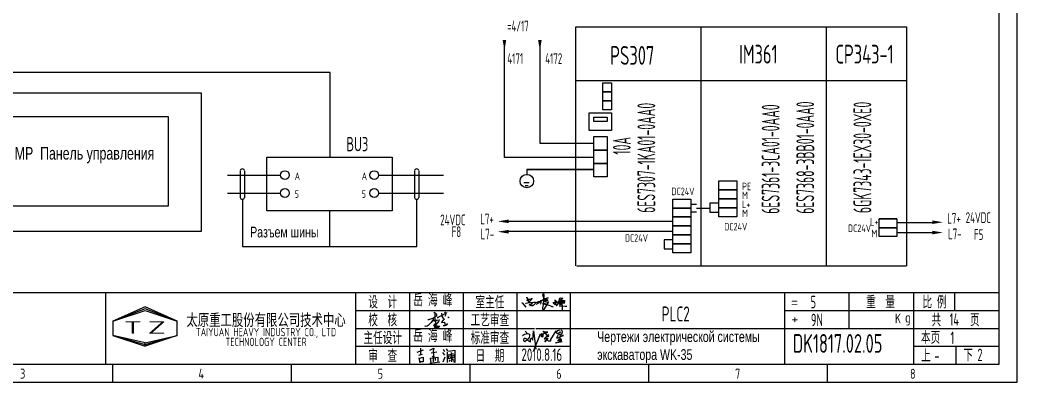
# Model space of a CAD drawing. Extents: x -2005 to 7010, y -1792 to 2924.
# Drawn here: x 1162.9 to 1441.9, y 436.6 to 537.8 of the extents above; entities that cross this region are included whole.
import ezdxf
from ezdxf.enums import TextEntityAlignment as Align

# ---------------------------------------------------------------- set-up
doc = ezdxf.new("R2010")
doc.units = 0
doc.header["$LTSCALE"] = 2
doc.linetypes.add('DASHED2', pattern=[0.375, 0.25, -0.125])
doc.layers.get('0').update_dxf_attribs({"linetype": 'CONTINUOUS'})
for name, color, linetype in [('01', 7, 'CONTINUOUS'), ('11', 3, 'CONTINUOUS'), ('CONTINUOUS', 7, 'CONTINUOUS')]:
    doc.layers.add(name, color=color, linetype=linetype)
doc.styles.add('ROMAN', font='ROMANC.shx', dxfattribs={"width": 0.7, "height": 0.7})
doc.styles.get("Standard").update_dxf_attribs({"font": 'isocp.shx', "width": 0.707, "bigfont": 'dfst.shx'})

# ---------------------------------------------------------------- blocks, each defined once
blk = doc.blocks.new('A$C5BE500A0')
for p, q in [((15.3, 41.2), (22.2, 26.1)), ((15.3, 40.1), (15.3, 41.2)), ((15.4, 37.7), (15.3, 40.1)), ((15.4, 32.4), (21, 34.6)), ((15.5, 31.8), (15.4, 32.4)), ((19.1, 30.1), (15.5, 31.8)), ((21, 34.6), (24.5, 35.1)), ((24.5, 35.1), (28.2, 35.6)), ((26.8, 30.7), (25.3, 29.5)), ((29.4, 34), (26.8, 30.7)), ((28.2, 35.6), (30.2, 36.8)), ((30.2, 38), (29.4, 34)), ((30.2, 36.8), (30.2, 38)), ((54.4, 27.2), (59.1, 30.4)), ((56.7, 31.7), (57.4, 29.6)), ((59.1, 30.4), (64.7, 33.7)), ((64.4, 48.9), (64.5, 51.6)), ((65.3, 44.3), (64.4, 48.9)), ((64.5, 51.6), (65.9, 52.2)), ((67.1, 48.5), (64.5, 17.9)), ((64.7, 33.7), (72, 37.3)), ((67.5, 39.5), (65.3, 44.3)), ((65.9, 52.2), (66.5, 51.5)), ((66.5, 51.5), (67.1, 48.5)), ((70.3, 36.3), (67.5, 39.5)), ((72, 30.5), (69.3, 29)), ((69.9, 34.1), (69.7, 33.3)), ((69.7, 33.3), (71.9, 33.6)), ((74.6, 36.5), (69.9, 34.1)), ((73.8, 32.8), (70.3, 36.3)), ((71.9, 33.6), (75.3, 34.2)), ((72, 37.3), (77.8, 39)), ((74.8, 31.8), (72, 30.5)), ((72.6, 29.4), (78.2, 30.4)), ((77.7, 30.8), (73.8, 32.8)), ((79.7, 39.2), (74.6, 36.5)), ((76.7, 32.6), (74.8, 31.8)), ((75.3, 34.2), (77, 34.5)), ((77.7, 33.5), (76.7, 32.6)), ((77, 34.5), (78, 34.1)), ((78, 34.1), (77.7, 33.5)), ((80.1, 30.5), (77.7, 30.8)), ((77.8, 39), (79.7, 39.2)), ((78.2, 30.4), (80.1, 30.5)), ((99, 31.4), (100.1, 32)), ((100.1, 32), (101.1, 31.6)), ((101.1, 31.6), (102.1, 30.6)), ((102.1, 30.6), (102.1, 27.7)), ((110.9, 22.6), (113.3, 30.9)), ((112.9, 30.9), (112.3, 30.9)), ((117.4, 32.7), (112.9, 30.9)), ((113.3, 30.9), (114.4, 35)), ((114.4, 35), (115.4, 38.4)), ((115.4, 38.4), (118.1, 38.8)), ((116.7, 30.8), (120.9, 31.8)), ((122.1, 34.8), (117.4, 32.7)), ((118.1, 38.8), (123.3, 38.3)), ((120.9, 31.8), (124.1, 32)), ((121.7, 31.5), (122.2, 1.9)), ((123, 28.1), (121.7, 31.5)), ((124.7, 36.8), (122.1, 34.8)), ((123.3, 38.3), (124.7, 36.8)), ((124.1, 32), (129.1, 31.3)), ((129.1, 31.3), (130.7, 30.3)), ((0, 24.1), (1.5, 23.9)), ((1.5, 23.9), (12.6, 10.8)), ((11.6, 21), (13.8, 22.8)), ((13.8, 22.8), (17.9, 23.5)), ((17.9, 23.5), (26, 24.9)), ((22.2, 26.1), (19.1, 30.1)), ((22.6, 18.1), (23.6, 19.3)), ((23.7, 17.3), (22.6, 18.1)), ((23.3, 27.9), (23.1, 27.8)), ((25.3, 29.5), (23.3, 27.9)), ((23.6, 19.3), (25.8, 19.9)), ((26.1, 16.2), (24.9, 15)), ((25.8, 19.9), (29.2, 20.8)), ((26, 24.9), (36.8, 26.1)), ((28.4, 20), (26.1, 16.2)), ((29.4, 15.2), (28.2, 15.7)), ((29.5, 22.1), (28.4, 20)), ((29.2, 20.8), (33, 21.4)), ((32.4, 15.1), (29.4, 15.2)), ((30.2, 22.7), (29.5, 22.1)), ((31.6, 22.6), (30.2, 22.7)), ((32.8, 22.1), (31.6, 22.6)), ((35, 16.2), (32.4, 15.1)), ((33, 21.4), (32.8, 22.1)), ((37.6, 17.7), (35, 16.2)), ((36.8, 26.1), (40.9, 26)), ((39.7, 20.3), (37.6, 17.7)), ((40.8, 21.6), (39.7, 20.3)), ((40.2, 22.8), (44.3, 25.4)), ((41.7, 24.4), (40.8, 21.6)), ((40.9, 26), (41.7, 24.4)), ((44.3, 25.4), (50.6, 27.7)), ((44.7, 18.7), (49.1, 22.6)), ((49.1, 22.6), (54.4, 27.2)), ((50.6, 27.7), (56.2, 29.3)), ((56.8, 20.6), (55.9, 19.6)), ((56.2, 29.3), (60.8, 29.6)), ((57.6, 25), (56.8, 20.6)), ((57.4, 29.6), (57.6, 25)), ((60.8, 29.6), (62.2, 29.2)), ((66.6, 21), (62.5, 20.6)), ((62.5, 20.6), (75.7, 18.4)), ((64.5, 17.9), (63.3, 8.5)), ((63.3, 8.5), (63.5, 0.1)), ((63.5, 0.1), (64.3, 0)), ((64.3, 0), (67.5, 2.5)), ((69.8, 21.4), (66.6, 21)), ((67.5, 2.5), (73.8, 13.7)), ((68.3, 28.6), (72.6, 29.4)), ((69.3, 29), (68.3, 28.6)), ((76.7, 24.1), (69.8, 21.4)), ((73.8, 13.7), (77.7, 20)), ((75.7, 18.4), (81.9, 16.6)), ((79.9, 25.4), (76.7, 24.1)), ((77.7, 20), (81.2, 25.6)), ((82.1, 26.9), (79.9, 25.4)), ((81.2, 25.6), (82.1, 26.9)), ((81.9, 16.6), (87.3, 14.8)), ((87.3, 14.8), (91.3, 12.9)), ((91.3, 12.9), (94.8, 12.6)), ((94.5, 25.2), (94.9, 23.9)), ((94.8, 12.6), (95.8, 12.8)), ((94.9, 23.9), (95.3, 23)), ((95.3, 23), (95.8, 22.8)), ((95.8, 22.8), (97, 23.3)), ((97, 23.3), (97.8, 25.3)), ((98.5, 23.8), (97.4, 25.9)), ((97.8, 25.3), (100.8, 27)), ((101.1, 23.3), (98.5, 23.8)), ((100.7, 21.1), (99.2, 17.4)), ((99.2, 17.4), (101.9, 20.9)), ((102.1, 27.7), (100.7, 21.1)), ((100.8, 27), (103.5, 26.5)), ((103.3, 23.7), (101.1, 23.3)), ((101.9, 20.9), (103.1, 21.8)), ((103.1, 21.8), (103.7, 20.1)), ((104.7, 23.9), (103.3, 23.7)), ((103.5, 26.5), (104.5, 25.2)), ((103.7, 20.1), (103.9, 18.5)), ((103.9, 18.5), (105, 16.1)), ((104.2, 28.7), (108.3, 26.3)), ((104.5, 25.2), (104.7, 23.9)), ((105, 16.1), (106.4, 15.7)), ((106.4, 15.7), (107.7, 17.3)), ((107.7, 17.3), (110.9, 22.6)), ((108.3, 26.3), (115.7, 20.2)), ((111.7, 21.6), (125.7, 23.5)), ((115.4, 22.1), (111.7, 21.6)), ((112.9, 26.9), (127.4, 26.5)), ((124.7, 26.6), (112.9, 26.9)), ((113.4, 15.2), (124.8, 14.7)), ((122.5, 23.3), (115.4, 22.1)), ((115.7, 20.2), (118.5, 18.9)), ((118.5, 18.9), (120.8, 19.6)), ((120.8, 19.6), (121.1, 20.7)), ((126.4, 24.6), (122.5, 23.3)), ((128.2, 25.5), (123, 28.1)), ((128.1, 26.7), (124.7, 26.6)), ((124.8, 14.7), (132, 14.1)), ((125.7, 23.5), (130.1, 23.8)), ((127.4, 26.5), (126.4, 24.6)), ((130.2, 28.3), (128.1, 26.7)), ((130.5, 24.3), (128.2, 25.5)), ((130.1, 23.8), (130.5, 24.3)), ((130.7, 30.3), (130.2, 28.3)), ((132, 14.1), (137.3, 13.6))]:
    blk.add_line(p, q)
blk = doc.blocks.new('lf')
for points in [[(409.4, 317.6), (411.9, 317.6), (420.7, 320.5), (429.4, 326.1), (429, 328.4), (426.7, 330.1), (424.2, 331.3), (423.4, 332.6), (424.4, 333.4), (425, 330.7), (425, 327.4), (425, 324.7), (424.8, 321.8), (424.8, 320.3), (424.8, 318.7), (425, 314.7), (425, 313), (424.8, 313)], [(432.1, 320.3), (430.6, 321.6), (450.9, 331.7), (450.9, 332.2)], [(439.5, 330.9), (440, 324.5), (442, 320.7)], [(446.2, 333.8), (448.1, 330.5), (448.1, 326.7), (446.6, 323.8)], [(421.5, 320.1), (421.3, 317.6), (420, 315.1), (418.6, 312.6), (416.7, 310.5), (414.9, 308.5), (411.9, 305.6), (410.1, 304.1), (408, 302.6), (406.1, 302), (403.6, 302.6), (403.6, 303.5), (403.9, 303.5)], [(421.3, 316.2), (424.8, 315.9), (427.1, 316), (429.8, 316), (434.8, 316.8), (436, 316.8)], [(421.9, 314.1), (423.8, 314.1), (425.4, 313.7), (426, 313), (426.9, 312), (427.1, 312), (426.5, 310.5), (426.1, 309.5), (424.2, 306.6), (423.1, 305.4), (422.1, 304.5), (423.2, 303.3), (427.3, 303.1), (429.8, 303.1), (432.3, 302.9), (435.4, 302.7), (433.1, 299.9), (424.6, 299.5), (424, 300.4), (425.6, 303.3), (434.3, 313.5)], [(441.8, 320.7), (443.7, 320.1), (444.9, 317.6), (443.1, 315.5), (439.7, 311.8), (439.8, 310.6), (445.4, 311.2), (447, 310.3), (445.6, 307.4), (453.6, 308), (450.3, 304.7), (447, 303.3), (443.7, 303.1), (442.9, 303.7)], [(453.4, 322.4), (454.9, 322.2), (455.7, 321.8), (456.1, 321.6), (456.3, 321.4)]]:
    blk.add_lwpolyline(points)

msp = doc.modelspace()

# ---------------------------------------------------------------- linework, layer by layer
at = {"ltscale": 2}
for p, q in [((1318.43, 535.88), (1410.93, 535.88)), ((1318.43, 469.06), (1318.43, 535.88)), ((1338.43, 535.88), (1410.93, 535.88)), ((1353.43, 535.88), (1353.43, 469.06)), ((1358.43, 535.88), (1410.93, 535.88)), ((1378.43, 535.88), (1410.93, 535.88)), ((1388.43, 535.88), (1388.43, 469.06)), ((1410.93, 535.88), (1410.93, 469.06)), ((1249.66, 523.15), (1139.98, 523.15)), ((1249.66, 499.42), (1249.66, 523.15)), ((1318.43, 520.88), (1410.93, 520.88)), ((1325.93, 517.73), (1325.93, 520.23)), ((1325.93, 520.23), (1328.43, 520.23)), ((1328.43, 520.23), (1328.43, 517.73)), ((1338.43, 520.88), (1410.93, 520.88)), ((1358.43, 520.88), (1410.93, 520.88)), ((1378.43, 520.88), (1410.93, 520.88)), ((1328.43, 517.73), (1325.93, 517.73)), ((1325.93, 515.23), (1325.93, 517.73)), ((1325.93, 517.73), (1328.43, 517.73)), ((1328.43, 517.73), (1328.43, 515.23)), ((1325.93, 512.73), (1325.93, 515.23)), ((1325.93, 515.23), (1328.43, 515.23)), ((1328.43, 515.23), (1325.93, 515.23)), ((1328.43, 515.23), (1328.43, 512.73)), ((1322.18, 506.89), (1322.18, 511.89)), ((1322.18, 511.89), (1328.43, 511.89)), ((1323.43, 509.39), (1323.43, 510.64)), ((1323.43, 510.64), (1327.18, 510.64)), ((1328.43, 512.73), (1325.93, 512.73)), ((1327.18, 510.64), (1327.18, 509.39)), ((1328.43, 511.89), (1328.43, 506.89)), ((1327.18, 509.39), (1323.43, 509.39)), ((1328.43, 506.89), (1322.18, 506.89)), ((1323.43, 501.44), (1323.43, 505.19)), ((1323.43, 505.19), (1327.18, 505.19)), ((1327.18, 505.19), (1327.18, 501.44)), ((1323.43, 503.29), (1308.39, 503.29)), ((1327.18, 501.44), (1323.43, 501.44)), ((1323.43, 497.69), (1323.43, 501.44)), ((1323.43, 501.44), (1327.18, 501.44)), ((1327.18, 501.44), (1327.18, 497.69)), ((1323.43, 499.37), (1298.47, 499.37)), ((1323.43, 493.94), (1323.43, 497.69)), ((1323.43, 497.69), (1327.18, 497.69)), ((1327.18, 497.69), (1323.43, 497.69)), ((1327.18, 497.69), (1327.18, 493.94)), ((1220.91, 494.42), (1235.74, 494.42)), ((1224.49, 495.67), (1224.49, 488.17)), ((1225.74, 495.67), (1225.74, 488.17)), ((1273.24, 495.67), (1273.24, 488.17)), ((1274.49, 495.67), (1274.49, 488.17)), ((1304.68, 495.99), (1323.43, 495.99)), ((1323.43, 495.99), (1304.68, 495.99)), ((1304.68, 495.99), (1304.68, 495.99)), ((1323.43, 495.99), (1323.43, 495.99)), ((1327.18, 493.94), (1323.43, 493.94)), ((1303.85, 492.34), (1305.36, 492.34)), ((1304.27, 491.56), (1305.06, 491.56)), ((1358.43, 490.3), (1358.43, 492.8)), ((1358.43, 492.8), (1363.43, 492.8)), ((1363.43, 492.8), (1363.43, 490.3)), ((1220.91, 489.42), (1235.74, 489.42)), ((1358.43, 487.8), (1358.43, 490.3)), ((1358.43, 490.3), (1363.43, 490.3)), ((1363.43, 490.3), (1358.43, 490.3)), ((1363.43, 490.3), (1363.43, 487.8)), ((1225.13, 487.7), (1225.13, 474.46)), ((1273.92, 474.46), (1273.91, 487.7)), ((1345.59, 487.73), (1350.59, 487.73)), ((1345.59, 485.23), (1345.59, 487.73)), ((1350.59, 487.73), (1350.59, 485.23)), ((1350.59, 486.27), (1352.18, 486.27)), ((1358.43, 486.55), (1355.93, 486.55)), ((1355.93, 486.55), (1355.93, 484.05)), ((1358.43, 485.3), (1358.43, 487.8)), ((1358.43, 487.8), (1363.43, 487.8)), ((1363.43, 487.8), (1358.43, 487.8)), ((1363.43, 487.8), (1363.43, 485.3)), ((1249.44, 484.42), (1249.44, 474.46)), ((1350.59, 485.23), (1345.59, 485.23)), ((1345.59, 485.23), (1350.59, 485.23)), ((1345.59, 482.73), (1345.59, 485.23)), ((1350.59, 482.73), (1345.59, 482.73)), ((1345.59, 482.73), (1350.59, 482.73)), ((1345.59, 480.23), (1345.59, 482.73)), ((1350.59, 485.23), (1350.59, 482.73)), ((1352.18, 484.07), (1350.59, 484.08)), ((1350.59, 482.73), (1350.59, 480.23)), ((1352.18, 485.16), (1355.93, 485.16)), ((1355.93, 484.05), (1358.43, 484.05)), ((1363.43, 485.3), (1358.43, 485.3)), ((1358.43, 485.3), (1363.43, 485.3)), ((1358.43, 482.8), (1358.43, 485.3)), ((1363.43, 482.8), (1358.43, 482.8)), ((1363.43, 485.3), (1363.43, 482.8)), ((1345.59, 480.23), (1350.59, 480.23)), ((1350.59, 480.23), (1345.59, 480.23)), ((1345.59, 477.73), (1345.59, 480.23)), ((1350.59, 480.23), (1350.59, 477.73)), ((1403.24, 482.23), (1408.24, 482.23)), ((1408.24, 482.23), (1403.24, 482.23)), ((1403.24, 479.73), (1403.24, 482.23)), ((1408.24, 482.23), (1408.24, 479.73)), ((1345.59, 477.73), (1350.59, 477.73)), ((1350.59, 477.73), (1345.59, 477.73)), ((1345.59, 475.23), (1345.59, 477.73)), ((1350.59, 477.73), (1350.59, 475.23)), ((1408.24, 479.73), (1403.24, 479.73)), ((1403.24, 479.73), (1408.24, 479.73)), ((1403.24, 477.23), (1403.24, 479.73)), ((1408.24, 477.23), (1403.24, 477.23)), ((1408.24, 479.73), (1408.24, 477.23)), ((1225.13, 474.46), (1273.92, 474.46)), ((1345.59, 476.35), (1343.09, 476.35)), ((1343.09, 476.35), (1343.09, 473.85)), ((1350.59, 475.23), (1345.59, 475.23)), ((1345.59, 475.23), (1350.59, 475.23)), ((1345.59, 472.73), (1345.59, 475.23)), ((1350.59, 475.23), (1350.59, 472.73)), ((1343.09, 473.85), (1345.59, 473.85)), ((1350.59, 472.73), (1345.59, 472.73))]:
    msp.add_line(p, q, dxfattribs=at)
at = {"color": 1, "ltscale": 2}
for p, q in [((1345.59, 481.47), (1299.56, 481.47)), ((1408.22, 481.21), (1418.28, 481.21)), ((1345.59, 478.65), (1299.43, 478.65)), ((1408.22, 478.4), (1418.15, 478.4))]:
    msp.add_line(p, q, dxfattribs=at)
for p, q in [((1316.87, 451.56), (1376.87, 451.56)), ((1273.98, 444.9), (1275.8, 445.55)), ((1274.5, 444.12), (1275.54, 444.38)), ((1274.76, 444.38), (1274.76, 444.38)), ((1274.99, 446.08), (1274.99, 444.26)), ((1277.54, 445.5), (1278.71, 446.02)), ((1277.54, 445.5), (1277.54, 445.5)), ((1277.93, 444.72), (1279.48, 444.98)), ((1278.71, 443.43), (1278.19, 443.69)), ((1278.71, 446.02), (1278.45, 445.24)), ((1278.45, 445.24), (1278.45, 444.98)), ((1278.45, 444.98), (1278.71, 443.43)), ((1281.12, 444.79), (1281.67, 444.06)), ((1281.3, 445.73), (1281.67, 445.09)), ((1282.12, 445.94), (1282.49, 445.3)), ((1282.37, 445), (1282.37, 442)), ((1282.67, 443.85), (1282.7, 443.15)), ((1284.37, 444.06), (1282.7, 443.73)), ((1282.73, 444.21), (1284.16, 444.51)), ((1282.82, 445.15), (1284.52, 445.51)), ((1283.52, 444.85), (1283.61, 442.24)), ((1283.94, 443.73), (1283.76, 443.39)), ((1284.49, 443.45), (1284.37, 444.06)), ((1284.52, 445.51), (1284.55, 445.51)), ((1284.55, 445.51), (1284.55, 442.06)), ((1274.5, 443.35), (1274.76, 441.92)), ((1274.63, 443.22), (1275.67, 443.47)), ((1275.67, 442.18), (1274.63, 442.18)), ((1275.67, 443.47), (1275.67, 442.18)), ((1277.55, 441.87), (1280.31, 442.24)), ((1277.61, 443.22), (1277.87, 441.92)), ((1277.74, 443.22), (1279.81, 443.47)), ((1278.52, 443.22), (1278.52, 442.18)), ((1279.04, 443.35), (1279.04, 442.57)), ((1279.81, 443.47), (1279.81, 442.05)), ((1281.3, 442.24), (1281.82, 443.57)), ((1282.7, 443.15), (1284.49, 443.45)), ((1283.26, 442.81), (1282.92, 442.3)), ((1283.13, 443.54), (1283.31, 443.39)), ((1283.94, 442.98), (1284.28, 442.64)), ((1284.55, 442.06), (1284.28, 442.36))]:
    msp.add_line(p, q)
at = {"ltscale": 2}
for points in [[(1148.03, 517.41), (1213.61, 517.41), (1213.61, 478.66), (1148.03, 478.66)], [(1158.79, 510.78), (1204.37, 510.78), (1204.37, 485.78), (1158.79, 485.78)], [(1231.99, 499.42), (1266.99, 499.42), (1266.99, 484.42), (1231.99, 484.42)]]:
    msp.add_lwpolyline(points, close=True, dxfattribs=at)
for centre, radius in [((1236.99, 494.42), 1.25), ((1261.99, 494.42), 1.25), ((1304.7, 492.76), 1.88), ((1236.99, 489.42), 1.25), ((1261.99, 489.42), 1.25)]:
    msp.add_circle(centre, radius, dxfattribs=at)
for centre, start, end in [((1225.11, 495.49), 16.3876, 163.6124), ((1273.86, 495.49), 16.3876, 163.6124), ((1225.11, 488.35), 196.3876, 343.6124), ((1273.86, 488.35), 196.3876, 343.6124)]:
    msp.add_arc(centre, 0.651, start, end, dxfattribs=at)
at = {"color": 3}
for points in [[(1298.93, 532.23), (1297.93, 532.23), (1298.43, 529.23)], [(1308.85, 532.23), (1307.85, 532.23), (1308.35, 529.23)], [(1299.57, 481), (1299.57, 482), (1296.57, 481.5)], [(1418.14, 481.76), (1418.14, 480.76), (1421.14, 481.26)], [(1299.57, 478.1), (1299.57, 479.1), (1296.57, 478.6)], [(1418.14, 478.87), (1418.14, 477.87), (1421.14, 478.37)]]:
    msp.add_solid(points, dxfattribs=at)
at = {"layer": '01', "ltscale": 2}
for p, q in [((1298.47, 499.37), (1298.47, 531.36)), ((1308.39, 503.29), (1308.39, 531.35)), ((1304.68, 495.99), (1304.68, 494.57)), ((1318.65, 469.06), (1410.93, 469.06)), ((1338.65, 469.06), (1410.93, 469.06)), ((1358.65, 469.06), (1410.93, 469.06)), ((1378.65, 469.06), (1410.93, 469.06))]:
    msp.add_line(p, q, dxfattribs=at)
at = {"layer": '01', "linetype": 'Continuous', "ltscale": 2}
for p, q in [((1263.24, 494.42), (1281.39, 494.42)), ((1263.24, 489.42), (1281.42, 489.42))]:
    msp.add_line(p, q, dxfattribs=at)
at = {"layer": 'CONTINUOUS', "color": 3}
for p, q in [((1441.87, 436.56), (1441.87, 733.56)), ((1021.87, 436.56), (1441.87, 436.56))]:
    msp.add_line(p, q, dxfattribs=at)
at = {"layer": 'CONTINUOUS'}
for p, q in [((1436.87, 441.56), (1436.87, 713.56)), ((1424.37, 461.56), (1424.37, 456.56)), ((1303.53, 449.58), (1303.79, 449.79)), ((1303.53, 449.58), (1303.79, 449.79)), ((1303.53, 449.58), (1303.79, 449.79)), ((1303.53, 449.58), (1303.79, 449.79)), ((1303.79, 449.79), (1304.14, 449.94)), ((1303.79, 449.79), (1304.14, 449.94)), ((1303.79, 449.79), (1304.14, 449.94)), ((1303.79, 449.79), (1304.14, 449.94)), ((1304.14, 449.94), (1304.5, 450.04)), ((1304.14, 449.94), (1304.5, 450.04)), ((1304.14, 449.94), (1304.5, 450.04)), ((1304.14, 449.94), (1304.5, 450.04)), ((1304.19, 450.75), (1304.55, 450.55)), ((1304.19, 450.75), (1304.55, 450.55)), ((1304.19, 450.75), (1304.55, 450.55)), ((1304.19, 450.75), (1304.55, 450.55)), ((1304.5, 450.04), (1305.01, 450.09)), ((1304.5, 450.04), (1305.01, 450.09)), ((1304.5, 450.04), (1305.01, 450.09)), ((1304.5, 450.04), (1305.01, 450.09)), ((1304.55, 450.55), (1304.6, 450.4)), ((1304.55, 450.55), (1304.6, 450.4)), ((1304.55, 450.55), (1304.6, 450.4)), ((1304.55, 450.55), (1304.6, 450.4)), ((1304.6, 450.4), (1304.6, 450.09)), ((1304.6, 450.4), (1304.6, 450.09)), ((1304.6, 450.4), (1304.6, 450.09)), ((1304.6, 450.4), (1304.6, 450.09)), ((1305.01, 450.09), (1305.42, 449.99)), ((1305.01, 450.09), (1305.42, 449.99)), ((1305.01, 450.09), (1305.42, 449.99)), ((1305.01, 450.09), (1305.42, 449.99)), ((1305.42, 449.38), (1305.32, 449.02)), ((1305.42, 449.38), (1305.32, 449.02)), ((1305.42, 449.38), (1305.32, 449.02)), ((1305.42, 449.38), (1305.32, 449.02)), ((1305.42, 449.99), (1305.42, 449.79)), ((1305.42, 449.99), (1305.42, 449.79)), ((1305.42, 449.99), (1305.42, 449.79)), ((1305.42, 449.99), (1305.42, 449.79)), ((1305.42, 449.79), (1305.42, 449.38)), ((1305.42, 449.79), (1305.42, 449.38)), ((1305.42, 449.79), (1305.42, 449.38)), ((1305.42, 449.79), (1305.42, 449.38)), ((1306.34, 448.26), (1306.59, 450.91)), ((1306.34, 448.26), (1306.59, 450.91)), ((1306.34, 448.26), (1306.59, 450.91)), ((1306.34, 448.26), (1306.59, 450.91)), ((1306.59, 450.91), (1307.2, 445.71)), ((1306.59, 450.91), (1307.2, 445.71)), ((1306.59, 450.91), (1307.2, 445.71)), ((1306.59, 450.91), (1307.2, 445.71)), ((1306.75, 445.65), (1308.53, 450.07)), ((1306.75, 445.65), (1308.53, 450.07)), ((1306.75, 445.65), (1308.53, 450.07)), ((1306.75, 445.65), (1308.53, 450.07)), ((1308.58, 449.99), (1308.69, 449.52)), ((1308.58, 449.99), (1308.69, 449.52)), ((1308.58, 449.99), (1308.69, 449.52)), ((1308.58, 449.99), (1308.69, 449.52)), ((1308.69, 449.99), (1308.84, 450.1)), ((1308.69, 449.99), (1308.84, 450.1)), ((1308.69, 449.99), (1308.84, 450.1)), ((1308.69, 449.99), (1308.84, 450.1)), ((1308.8, 449.19), (1308.69, 449.99)), ((1308.8, 449.19), (1308.69, 449.99)), ((1308.8, 449.19), (1308.69, 449.99)), ((1308.8, 449.19), (1308.69, 449.99)), ((1308.69, 449.52), (1308.8, 449.19)), ((1308.69, 449.52), (1308.8, 449.19)), ((1308.69, 449.52), (1308.8, 449.19)), ((1308.69, 449.52), (1308.8, 449.19)), ((1308.84, 450.1), (1308.98, 450.1)), ((1308.84, 450.1), (1308.98, 450.1)), ((1308.84, 450.1), (1308.98, 450.1)), ((1308.84, 450.1), (1308.98, 450.1)), ((1308.91, 449.41), (1308.95, 449.66)), ((1308.91, 449.41), (1308.95, 449.66)), ((1308.91, 449.41), (1308.95, 449.66)), ((1308.91, 449.41), (1308.95, 449.66)), ((1308.95, 449.15), (1308.91, 449.41)), ((1308.95, 449.15), (1308.91, 449.41)), ((1308.95, 449.15), (1308.91, 449.41)), ((1308.95, 449.15), (1308.91, 449.41)), ((1308.95, 449.66), (1309.02, 449.85)), ((1308.95, 449.66), (1309.02, 449.85)), ((1308.95, 449.66), (1309.02, 449.85)), ((1308.95, 449.66), (1309.02, 449.85)), ((1308.98, 450.1), (1309.13, 449.77)), ((1308.98, 450.1), (1309.13, 449.77)), ((1308.98, 450.1), (1309.13, 449.77)), ((1308.98, 450.1), (1309.13, 449.77)), ((1309.02, 449.85), (1309.28, 450.03)), ((1309.02, 449.85), (1309.28, 450.03)), ((1309.02, 449.85), (1309.28, 450.03)), ((1309.02, 449.85), (1309.28, 450.03)), ((1309.13, 449.41), (1309.06, 449.08)), ((1309.13, 449.41), (1309.06, 449.08)), ((1309.13, 449.41), (1309.06, 449.08)), ((1309.13, 449.41), (1309.06, 449.08)), ((1309.13, 449.77), (1309.13, 449.41)), ((1309.13, 449.77), (1309.13, 449.41)), ((1309.13, 449.77), (1309.13, 449.41)), ((1309.13, 449.77), (1309.13, 449.41)), ((1309.24, 450.76), (1310.38, 449.48)), ((1309.42, 450.54), (1309.24, 450.76)), ((1309.24, 450.76), (1310.38, 449.48)), ((1309.42, 450.54), (1309.24, 450.76)), ((1309.24, 450.76), (1310.38, 449.48)), ((1309.42, 450.54), (1309.24, 450.76)), ((1309.24, 450.76), (1310.38, 449.48)), ((1309.42, 450.54), (1309.24, 450.76)), ((1309.28, 450.03), (1309.68, 450.21)), ((1309.28, 450.03), (1309.68, 450.21)), ((1309.28, 450.03), (1309.68, 450.21)), ((1309.28, 450.03), (1309.68, 450.21)), ((1310.53, 450.47), (1309.42, 450.54)), ((1310.53, 450.47), (1309.42, 450.54)), ((1310.53, 450.47), (1309.42, 450.54)), ((1310.53, 450.47), (1309.42, 450.54)), ((1309.68, 450.21), (1310.2, 450.36)), ((1309.68, 450.21), (1310.2, 450.36)), ((1309.68, 450.21), (1310.2, 450.36)), ((1309.68, 450.21), (1310.2, 450.36)), ((1310.49, 449.66), (1310.05, 449.11)), ((1310.49, 449.66), (1310.05, 449.11)), ((1310.49, 449.66), (1310.05, 449.11)), ((1310.49, 449.66), (1310.05, 449.11)), ((1310.2, 450.36), (1310.53, 450.47)), ((1310.2, 450.36), (1310.53, 450.47)), ((1310.2, 450.36), (1310.53, 450.47)), ((1310.2, 450.36), (1310.53, 450.47)), ((1310.38, 449.48), (1310.71, 449.22)), ((1310.38, 449.48), (1310.71, 449.22)), ((1310.38, 449.48), (1310.71, 449.22)), ((1310.38, 449.48), (1310.71, 449.22)), ((1310.75, 449.74), (1310.49, 449.66)), ((1310.75, 449.74), (1310.49, 449.66)), ((1310.75, 449.74), (1310.49, 449.66)), ((1310.75, 449.74), (1310.49, 449.66)), ((1310.71, 449.22), (1310.86, 449.48)), ((1310.71, 449.22), (1310.86, 449.48)), ((1310.71, 449.22), (1310.86, 449.48)), ((1310.71, 449.22), (1310.86, 449.48)), ((1310.86, 449.48), (1310.75, 449.74)), ((1310.86, 449.48), (1310.75, 449.74)), ((1310.86, 449.48), (1310.75, 449.74)), ((1310.86, 449.48), (1310.75, 449.74)), ((1311.4, 448.47), (1312.9, 450.85)), ((1311.4, 448.47), (1312.9, 450.85)), ((1311.4, 448.47), (1312.9, 450.85)), ((1311.4, 448.47), (1312.9, 450.85)), ((1312.89, 450.77), (1313.02, 450.35)), ((1312.89, 450.77), (1313.02, 450.35)), ((1312.89, 450.77), (1313.02, 450.35)), ((1312.89, 450.77), (1313.02, 450.35)), ((1312.99, 450.51), (1313.35, 450.94)), ((1312.99, 450.51), (1313.35, 450.94)), ((1312.99, 450.51), (1313.35, 450.94)), ((1312.99, 450.51), (1313.35, 450.94)), ((1313.19, 449.24), (1312.99, 448.95)), ((1313.19, 449.24), (1312.99, 448.95)), ((1313.19, 449.24), (1312.99, 448.95)), ((1313.19, 449.24), (1312.99, 448.95)), ((1313.02, 450.35), (1313.25, 450.09)), ((1313.02, 450.35), (1313.25, 450.09)), ((1313.02, 450.35), (1313.25, 450.09)), ((1313.02, 450.35), (1313.25, 450.09)), ((1313.35, 449.57), (1313.19, 449.24)), ((1313.35, 449.57), (1313.19, 449.24)), ((1313.35, 449.57), (1313.19, 449.24)), ((1313.35, 449.57), (1313.19, 449.24)), ((1313.25, 450.09), (1313.38, 450.06)), ((1313.25, 450.09), (1313.38, 450.06)), ((1313.25, 450.09), (1313.38, 450.06)), ((1313.25, 450.09), (1313.38, 450.06)), ((1313.35, 450.94), (1313.64, 451.04)), ((1313.35, 450.94), (1313.64, 451.04)), ((1313.35, 450.94), (1313.64, 451.04)), ((1313.35, 450.94), (1313.64, 451.04)), ((1313.45, 449.7), (1313.35, 449.57)), ((1313.45, 449.7), (1313.35, 449.57)), ((1313.45, 449.7), (1313.35, 449.57)), ((1313.45, 449.7), (1313.35, 449.57)), ((1313.45, 448.95), (1313.97, 449.21)), ((1313.45, 448.95), (1313.97, 449.21)), ((1313.45, 448.95), (1313.97, 449.21)), ((1313.45, 448.95), (1313.97, 449.21)), ((1313.58, 450.09), (1313.64, 450.32)), ((1313.58, 450.09), (1313.64, 450.32)), ((1313.58, 450.09), (1313.64, 450.32)), ((1313.58, 450.09), (1313.64, 450.32)), ((1313.77, 449.86), (1313.58, 450.09)), ((1313.77, 449.86), (1313.58, 450.09)), ((1313.77, 449.86), (1313.58, 450.09)), ((1313.77, 449.86), (1313.58, 450.09)), ((1313.64, 451.04), (1314.04, 451.13)), ((1313.64, 451.04), (1314.04, 451.13)), ((1313.64, 451.04), (1314.04, 451.13)), ((1313.64, 451.04), (1314.04, 451.13)), ((1313.64, 450.32), (1313.84, 450.48)), ((1313.64, 450.32), (1313.84, 450.48)), ((1313.64, 450.32), (1313.84, 450.48)), ((1313.64, 450.32), (1313.84, 450.48)), ((1314.2, 449.89), (1313.77, 449.86)), ((1314.2, 449.89), (1313.77, 449.86)), ((1314.2, 449.89), (1313.77, 449.86)), ((1314.2, 449.89), (1313.77, 449.86)), ((1313.84, 450.48), (1314.1, 450.55)), ((1313.84, 450.48), (1314.1, 450.55)), ((1313.84, 450.48), (1314.1, 450.55)), ((1313.84, 450.48), (1314.1, 450.55)), ((1313.97, 449.76), (1314, 449.4)), ((1314.95, 449.57), (1313.97, 449.76)), ((1313.97, 449.76), (1314, 449.4)), ((1314.95, 449.57), (1313.97, 449.76)), ((1313.97, 449.76), (1314, 449.4)), ((1314.95, 449.57), (1313.97, 449.76)), ((1313.97, 449.76), (1314, 449.4)), ((1314.95, 449.57), (1313.97, 449.76)), ((1313.97, 449.21), (1314.43, 449.4)), ((1314, 449.4), (1313.97, 448.92)), ((1313.97, 449.21), (1314.43, 449.4)), ((1314, 449.4), (1313.97, 448.92)), ((1313.97, 449.21), (1314.43, 449.4)), ((1314, 449.4), (1313.97, 448.92)), ((1313.97, 449.21), (1314.43, 449.4)), ((1314, 449.4), (1313.97, 448.92)), ((1314.1, 450.55), (1314.2, 450.58)), ((1314.1, 450.55), (1314.2, 450.58)), ((1314.1, 450.55), (1314.2, 450.58)), ((1314.1, 450.55), (1314.2, 450.58)), ((1314.46, 450.16), (1314.2, 449.89)), ((1314.46, 450.16), (1314.2, 449.89)), ((1314.46, 450.16), (1314.2, 449.89)), ((1314.46, 450.16), (1314.2, 449.89)), ((1314.3, 451.13), (1314.53, 451)), ((1314.3, 451.13), (1314.53, 451)), ((1314.3, 451.13), (1314.53, 451)), ((1314.3, 451.13), (1314.53, 451)), ((1314.43, 449.4), (1314.95, 449.57)), ((1314.43, 449.4), (1314.95, 449.57)), ((1314.43, 449.4), (1314.95, 449.57)), ((1314.43, 449.4), (1314.95, 449.57)), ((1314.56, 450.61), (1314.46, 450.16)), ((1314.56, 450.61), (1314.46, 450.16)), ((1314.56, 450.61), (1314.46, 450.16)), ((1314.56, 450.61), (1314.46, 450.16)), ((1314.53, 451), (1314.56, 450.61)), ((1314.53, 451), (1314.56, 450.61)), ((1314.53, 451), (1314.56, 450.61)), ((1314.53, 451), (1314.56, 450.61)), ((1303.89, 448.36), (1303.99, 448.72)), ((1303.89, 448.36), (1303.99, 448.72)), ((1303.89, 448.36), (1303.99, 448.72)), ((1303.89, 448.36), (1303.99, 448.72)), ((1303.89, 448.05), (1303.89, 448.36)), ((1303.89, 448.05), (1303.89, 448.36)), ((1303.89, 448.05), (1303.89, 448.36)), ((1303.89, 448.05), (1303.89, 448.36)), ((1304.14, 447.8), (1303.89, 448.05)), ((1304.14, 447.8), (1303.89, 448.05)), ((1304.14, 447.8), (1303.89, 448.05)), ((1304.14, 447.8), (1303.89, 448.05)), ((1303.99, 448.72), (1304.04, 448.87)), ((1303.99, 448.72), (1304.04, 448.87)), ((1303.99, 448.72), (1304.04, 448.87)), ((1303.99, 448.72), (1304.04, 448.87)), ((1304.04, 448.87), (1304.24, 448.82)), ((1304.04, 448.87), (1304.24, 448.82)), ((1304.04, 448.87), (1304.24, 448.82)), ((1304.04, 448.87), (1304.24, 448.82)), ((1304.81, 448.36), (1304.14, 447.8)), ((1304.81, 448.36), (1304.14, 447.8)), ((1304.81, 448.36), (1304.14, 447.8)), ((1304.81, 448.36), (1304.14, 447.8)), ((1304.24, 448.82), (1304.6, 448.66)), ((1304.24, 448.82), (1304.6, 448.66)), ((1304.24, 448.82), (1304.6, 448.66)), ((1304.24, 448.82), (1304.6, 448.66)), ((1304.6, 448.66), (1304.96, 448.31)), ((1304.6, 448.66), (1304.96, 448.31)), ((1304.6, 448.66), (1304.96, 448.31)), ((1304.6, 448.66), (1304.96, 448.31)), ((1305.11, 448.61), (1304.81, 448.36)), ((1305.11, 448.61), (1304.81, 448.36)), ((1305.11, 448.61), (1304.81, 448.36)), ((1305.11, 448.61), (1304.81, 448.36)), ((1304.96, 448.31), (1305.27, 448.05)), ((1304.96, 448.31), (1305.27, 448.05)), ((1304.96, 448.31), (1305.27, 448.05)), ((1304.96, 448.31), (1305.27, 448.05)), ((1305.32, 449.02), (1305.11, 448.61)), ((1305.32, 449.02), (1305.11, 448.61)), ((1305.32, 449.02), (1305.11, 448.61)), ((1305.32, 449.02), (1305.11, 448.61)), ((1305.27, 448.05), (1305.42, 447.95)), ((1305.27, 448.05), (1305.42, 447.95)), ((1305.27, 448.05), (1305.42, 447.95)), ((1305.27, 448.05), (1305.42, 447.95)), ((1305.42, 447.95), (1305.72, 447.85)), ((1305.42, 447.95), (1305.72, 447.85)), ((1305.42, 447.95), (1305.72, 447.85)), ((1305.42, 447.95), (1305.72, 447.85)), ((1305.72, 448.46), (1305.88, 448.72)), ((1305.72, 448.46), (1305.88, 448.72)), ((1305.72, 448.46), (1305.88, 448.72)), ((1305.72, 448.46), (1305.88, 448.72)), ((1305.72, 447.85), (1305.72, 448.46)), ((1305.72, 447.85), (1305.72, 448.46)), ((1305.72, 447.85), (1305.72, 448.46)), ((1305.72, 447.85), (1305.72, 448.46)), ((1305.88, 448.72), (1306.08, 448.92)), ((1305.88, 448.72), (1306.08, 448.92)), ((1305.88, 448.72), (1306.08, 448.92)), ((1305.88, 448.72), (1306.08, 448.92)), ((1306.08, 448.92), (1306.13, 448.82)), ((1306.08, 448.92), (1306.13, 448.82)), ((1306.08, 448.92), (1306.13, 448.82)), ((1306.08, 448.92), (1306.13, 448.82)), ((1306.13, 448.82), (1306.29, 448.46)), ((1306.13, 448.82), (1306.29, 448.46)), ((1306.13, 448.82), (1306.29, 448.46)), ((1306.13, 448.82), (1306.29, 448.46)), ((1306.29, 448.46), (1306.29, 448.36)), ((1306.29, 448.46), (1306.29, 448.36)), ((1306.29, 448.46), (1306.29, 448.36)), ((1306.29, 448.46), (1306.29, 448.36)), ((1306.29, 448.36), (1306.34, 448.26)), ((1306.29, 448.36), (1306.34, 448.26)), ((1306.29, 448.36), (1306.34, 448.26)), ((1306.29, 448.36), (1306.34, 448.26)), ((1309.06, 449.08), (1308.95, 449.15)), ((1309.06, 449.08), (1308.95, 449.15)), ((1309.06, 449.08), (1308.95, 449.15)), ((1309.06, 449.08), (1308.95, 449.15)), ((1309.75, 448.82), (1309.53, 448.6)), ((1309.75, 448.82), (1309.53, 448.6)), ((1309.75, 448.82), (1309.53, 448.6)), ((1309.75, 448.82), (1309.53, 448.6)), ((1309.53, 448.6), (1309.64, 448.64)), ((1309.53, 448.6), (1309.64, 448.64)), ((1309.53, 448.6), (1309.64, 448.64)), ((1309.53, 448.6), (1309.64, 448.64)), ((1309.64, 448.64), (1310.34, 448.86)), ((1309.64, 448.64), (1310.34, 448.86)), ((1309.64, 448.64), (1310.34, 448.86)), ((1309.64, 448.64), (1310.34, 448.86)), ((1309.72, 447.83), (1310.31, 448.53)), ((1309.72, 447.83), (1310.31, 448.53)), ((1309.72, 447.83), (1310.31, 448.53)), ((1309.72, 447.83), (1310.31, 448.53)), ((1310.16, 448.38), (1309.72, 447.83)), ((1310.16, 448.38), (1309.72, 447.83)), ((1310.16, 448.38), (1309.72, 447.83)), ((1310.16, 448.38), (1309.72, 447.83)), ((1310.05, 449.11), (1309.75, 448.82)), ((1310.05, 449.11), (1309.75, 448.82)), ((1310.05, 449.11), (1309.75, 448.82)), ((1310.05, 449.11), (1309.75, 448.82)), ((1310.53, 448.82), (1310.16, 448.38)), ((1310.53, 448.82), (1310.16, 448.38)), ((1310.53, 448.82), (1310.16, 448.38)), ((1310.53, 448.82), (1310.16, 448.38)), ((1310.31, 448.53), (1310.38, 448.53)), ((1310.31, 448.53), (1310.38, 448.53)), ((1310.31, 448.53), (1310.38, 448.53)), ((1310.31, 448.53), (1310.38, 448.53)), ((1310.34, 448.86), (1310.49, 448.82)), ((1310.34, 448.86), (1310.49, 448.82)), ((1310.34, 448.86), (1310.49, 448.82)), ((1310.34, 448.86), (1310.49, 448.82)), ((1310.38, 448.53), (1310.49, 448.27)), ((1310.38, 448.53), (1310.49, 448.27)), ((1310.38, 448.53), (1310.49, 448.27)), ((1310.38, 448.53), (1310.49, 448.27)), ((1310.49, 448.82), (1310.53, 448.82)), ((1310.49, 448.82), (1310.53, 448.82)), ((1310.49, 448.82), (1310.53, 448.82)), ((1310.49, 448.82), (1310.53, 448.82)), ((1310.49, 448.27), (1310.67, 448.12)), ((1310.49, 448.27), (1310.67, 448.12)), ((1310.49, 448.27), (1310.67, 448.12)), ((1310.49, 448.27), (1310.67, 448.12)), ((1310.67, 448.12), (1311.44, 448.05)), ((1310.67, 448.12), (1311.44, 448.05)), ((1310.67, 448.12), (1311.44, 448.05)), ((1310.67, 448.12), (1311.44, 448.05)), ((1311.46, 448.06), (1311.4, 448.47)), ((1311.46, 448.06), (1311.4, 448.47)), ((1311.46, 448.06), (1311.4, 448.47)), ((1311.46, 448.06), (1311.4, 448.47)), ((1312.73, 447.55), (1314.59, 447.94)), ((1312.73, 447.55), (1314.59, 447.94)), ((1312.73, 447.55), (1314.59, 447.94)), ((1312.73, 447.55), (1314.59, 447.94)), ((1314.07, 447.84), (1312.73, 447.55)), ((1314.07, 447.84), (1312.73, 447.55)), ((1314.07, 447.84), (1312.73, 447.55)), ((1314.07, 447.84), (1312.73, 447.55)), ((1312.99, 448.95), (1313.09, 448.88)), ((1312.99, 448.95), (1313.09, 448.88)), ((1312.99, 448.95), (1313.09, 448.88)), ((1312.99, 448.95), (1313.09, 448.88)), ((1313.09, 448.88), (1313.45, 448.95)), ((1313.09, 448.88), (1313.45, 448.95)), ((1313.09, 448.88), (1313.45, 448.95)), ((1313.09, 448.88), (1313.45, 448.95)), ((1313.41, 448.2), (1313.64, 448.49)), ((1313.41, 448.2), (1313.64, 448.49)), ((1313.41, 448.2), (1313.64, 448.49)), ((1313.41, 448.2), (1313.64, 448.49)), ((1313.94, 447.97), (1313.41, 448.2)), ((1313.94, 447.97), (1313.41, 448.2)), ((1313.94, 447.97), (1313.41, 448.2)), ((1313.94, 447.97), (1313.41, 448.2)), ((1313.64, 448.49), (1314.13, 448.69)), ((1313.64, 448.49), (1314.13, 448.69)), ((1313.64, 448.49), (1314.13, 448.69)), ((1313.64, 448.49), (1314.13, 448.69)), ((1313.97, 448.43), (1313.94, 447.97)), ((1313.97, 448.43), (1313.94, 447.97)), ((1313.97, 448.43), (1313.94, 447.97)), ((1313.97, 448.43), (1313.94, 447.97)), ((1313.97, 448.92), (1313.97, 448.43)), ((1313.97, 448.92), (1313.97, 448.43)), ((1313.97, 448.92), (1313.97, 448.43)), ((1313.97, 448.92), (1313.97, 448.43)), ((1314.3, 448.07), (1314.07, 447.84)), ((1314.3, 448.07), (1314.07, 447.84)), ((1314.3, 448.07), (1314.07, 447.84)), ((1314.3, 448.07), (1314.07, 447.84)), ((1314.13, 448.69), (1314.33, 448.56)), ((1314.13, 448.69), (1314.33, 448.56)), ((1314.13, 448.69), (1314.33, 448.56)), ((1314.13, 448.69), (1314.33, 448.56)), ((1314.33, 448.56), (1314.3, 448.07)), ((1314.33, 448.56), (1314.3, 448.07)), ((1314.33, 448.56), (1314.3, 448.07)), ((1314.33, 448.56), (1314.3, 448.07)), ((1424.87, 441.56), (1424.87, 446.56)), ((1041.87, 441.56), (1436.87, 441.56)), ((1238.87, 436.56), (1238.87, 441.56)), ((1256.87, 441.56), (1316.87, 441.56))]:
    msp.add_line(p, q, dxfattribs=at)
at = {"layer": 'CONTINUOUS', "linetype": 'Continuous'}
for p, q in [((1041.87, 461.56), (1436.87, 461.56)), ((1186.87, 441.56), (1186.87, 461.56)), ((1256.87, 441.56), (1256.87, 461.56)), ((1271.87, 461.56), (1271.87, 441.56)), ((1286.87, 461.56), (1286.87, 441.56)), ((1301.87, 461.56), (1301.87, 441.56)), ((1316.87, 461.56), (1316.87, 441.56)), ((1376.87, 441.56), (1376.87, 461.56)), ((1394.77, 461.56), (1394.77, 451.56)), ((1412.87, 461.56), (1412.87, 441.56)), ((1197.87, 457.56), (1188.87, 453.56)), ((1197.87, 457.06), (1188.87, 453.56)), ((1188.87, 453.56), (1197.87, 456.56)), ((1206.87, 453.56), (1197.87, 457.56)), ((1206.87, 453.56), (1197.87, 457.06)), ((1197.87, 456.56), (1206.87, 453.56)), ((1256.87, 456.56), (1306.87, 456.56)), ((1306.87, 456.56), (1316.87, 456.56)), ((1306.87, 456.56), (1316.87, 456.56)), ((1376.87, 456.56), (1436.87, 456.56)), ((1188.87, 453.56), (1188.87, 449.56)), ((1206.87, 449.56), (1206.87, 453.56)), ((1188.87, 449.56), (1197.87, 446.56)), ((1197.87, 447.56), (1188.87, 449.56)), ((1188.87, 449.56), (1197.87, 447.06)), ((1197.87, 447.06), (1206.87, 449.56)), ((1206.87, 449.56), (1197.87, 446.56)), ((1197.87, 447.56), (1206.87, 449.56)), ((1256.87, 451.56), (1306.87, 451.56)), ((1307.19, 451.56), (1316.87, 451.56)), ((1376.87, 451.56), (1436.87, 451.56)), ((1197.87, 446.56), (1197.87, 447.56)), ((1197.87, 446.56), (1197.87, 447.56)), ((1256.87, 446.56), (1306.87, 446.56)), ((1306.87, 446.56), (1316.87, 446.56)), ((1412.87, 446.56), (1436.87, 446.56)), ((1188.87, 436.56), (1188.87, 441.56)), ((1288.87, 436.56), (1288.87, 441.56)), ((1338.87, 436.56), (1338.87, 441.56)), ((1388.87, 436.56), (1388.87, 441.56))]:
    msp.add_line(p, q, dxfattribs=at)

# ---------------------------------------------------------------- block references
for name, p, xscale, yscale, zscale in [('A$C5BE500A0', (1303.28, 456.51), 0.09216000000219537, 0.09215999999923952, 0.09216000000000003), ('lf', (1224.58, 413.44), 0.1280000000006112, 0.1279999999999291, 0.128)]:
    msp.add_blockref(name, p, dxfattribs=dict(xscale=xscale, yscale=yscale, zscale=zscale))

# ---------------------------------------------------------------- texts
at = {"width": 0.707}
for s, height, p in [('PS307', 5.25, (1328.02, 525.28)), ('IM361', 5.25, (1364.09, 525.63)), ('CP343-1', 5.25, (1391.04, 525.63)), ('A', 2.1, (1239.74, 493.07)), ('A', 2.1, (1258.49, 493.07)), ('PE', 2.1, (1364.93, 490.2)), ('5', 2.1, (1239.74, 488.07)), ('5', 2.1, (1258.49, 488.07)), ('DC24V', 2.1, (1345.16, 488.82)), ('M', 2.1, (1364.93, 487.7)), ('L+', 2.1, (1364.93, 485.2)), ('M', 2.1, (1364.93, 482.7)), ('DC24V', 2.1, (1359.93, 478.95)), ('DC24V', 2.1, (1394.56, 478.52)), ('L+', 2.1, (1400.75, 480.32)), ('DC24V', 2.1, (1332.15, 475.79)), ('M', 2.1, (1401.12, 477.05)), ('PLC2', 4.2, (1342.44, 453.5))]:
    msp.add_text(s, height=height, dxfattribs=at).set_placement(p)
at = {"char_height": 3.5, "attachment_point": 1}
for s, insert, width in [('岳 海 峰', (1272.89, 461.19), 12.9495), ('岳 海 峰', (1272.89, 451.19), 12.9495), ('2010.8.16', (1303.19, 445.96), 12.1142)]:
    msp.add_mtext(s, dxfattribs=dict(at, insert=insert, width=width))
at = {"layer": '01', "linetype": 'DASHED2', "ltscale": 2, "attachment_point": 1}
for s, insert, char_height, width in [('{\\fArial|b0|i0|c0|p34;MP  \\fArial|b0|i0|c204|p34;Панель управления}', (1161.41, 502.28), 3.5, 45.5779), ('{\\fArial|b0|i0|c204|p34;Разъем шины}', (1227.27, 480), 3, 26.4341), ('{\\fArial|b0|i0|c204|p34;Чертежи электрической системы экскаватора \\fArial|b0|i0|c0|p34;WK-35}', (1324.39, 450.75), 3, 50.6186)]:
    msp.add_mtext(s, dxfattribs=dict(at, insert=insert, char_height=char_height, width=width))
at = {"layer": '11', "width": 0.52827}
for s, p in [('6ES7307-1KA01-0AA0', (1340.64, 483.88)), ('6ES7361-3CA01-0AA0', (1375.42, 483.61)), ('6ES7368-3BB01-0AA0', (1385.11, 483.61)), ('6GK7343-1EX30-0XE0', (1401.09, 483.81)), ('10A', (1333.77, 500.15))]:
    msp.add_text(s, height=5, rotation=90, dxfattribs=at).set_placement(p)
at = {"layer": '11', "width": 0.707}
msp.add_text('DK1817.02.05', height=5.25, dxfattribs=at).set_placement((1379.14, 444.73))
at = {"layer": 'CONTINUOUS', "width": 0.67}
for s, height, p in [('=4/17', 3, (1299.19, 534.61)), ('4171', 3, (1299.24, 525.53)), ('4172', 3, (1309.85, 525.53)), ('24VDC', 3, (1280.47, 480.41)), ('L7+', 3, (1291.68, 480.69)), ('L7+', 3, (1422.32, 480.83)), ('24VDC', 3, (1427.49, 481.04)), ('F8', 3, (1283.67, 477.1)), ('L7-', 3, (1291.75, 476.46)), ('L7-', 3, (1422.56, 476.5)), ('F5', 3, (1429.83, 476.31)), ('5', 3.5, (1384.08, 457.19)), ('9N', 3.5, (1384.18, 452.17)), ('14', 3.5, (1422.99, 452.31)), ('1', 3.5, (1423.24, 447.18)), ('-', 3.5, (1418.73, 442.18)), ('2', 3.5, (1430.79, 442.41))]:
    msp.add_text(s, height=height, dxfattribs=at).set_placement(p)
at = {"layer": 'CONTINUOUS', "color": 0, "width": 0.707}
msp.add_text('BU3', height=4, dxfattribs=at).set_placement((1254.2, 501.1))
at = {"layer": 'CONTINUOUS', "width": 0.67}
for s, p in [('设  计', (1264.37, 459.06)), ('室主任', (1294.37, 459.06)), ('重  量', (1403.67, 459.06)), ('比 例', (1418.77, 459.06)), ('校  核', (1264.37, 454.06)), ('工艺审查', (1294.37, 454.06)), ('共      页', (1424.67, 454.06)), ('主任设计', (1264.37, 449.06)), ('标准审查', (1294.37, 449.06)), ('本页', (1417.67, 449.17)), ('审  查', (1264.37, 444.06)), ('日  期', (1294.37, 444.06)), ('上', (1416.37, 444.08)), ('下', (1428.19, 444.08))]:
    msp.add_text(s, height=3.5, dxfattribs=at).set_placement(p, align=Align.MIDDLE)
at = {"layer": 'CONTINUOUS', "linetype": 'Continuous', "style": 'ROMAN'}
for s, p in [('=', (1378.6, 457.61)), ('+', (1378.71, 452.87))]:
    msp.add_text(s, height=2.8, dxfattribs=at).set_placement(p)
for s, height, width, p in [('K', 2.8, 0.7, (1407.71, 452.95)), ('g', 2.8, 0.7, (1410.54, 453.22)), ('T', 3.5, 1.8, (1191.87, 450.06)), ('Z', 3.5, 1.8, (1198.57, 450.06)), ('3', 2.8, 0.7, (1162.93, 437.5)), ('4', 2.8, 0.7, (1212.82, 437.5)), ('5', 2.8, 0.7, (1262.96, 437.46)), ('6', 2.8, 0.7, (1312.94, 437.46)), ('7', 2.8, 0.7, (1362.98, 437.46)), ('8', 2.8, 0.7, (1411.93, 437.46))]:
    msp.add_text(s, height=height, dxfattribs=dict(at, width=width)).set_placement(p)
at = {"layer": 'CONTINUOUS', "insert": (1231.73, 451.12), "char_height": 3.3, "width": 50, "attachment_point": 5, "line_spacing_factor": 0.7125}
msp.add_mtext('{\\f宋体|b0|i0|c134|p2;太原重工股份有限公司技术中心\\P\\Fromans.shx;\\H0.6969x;TAIYUAN HEAVY INDUSTRY CO., LTD\\PTECHNOLOGY CENTER}', dxfattribs=at)

doc.saveas('drawing.dxf')
